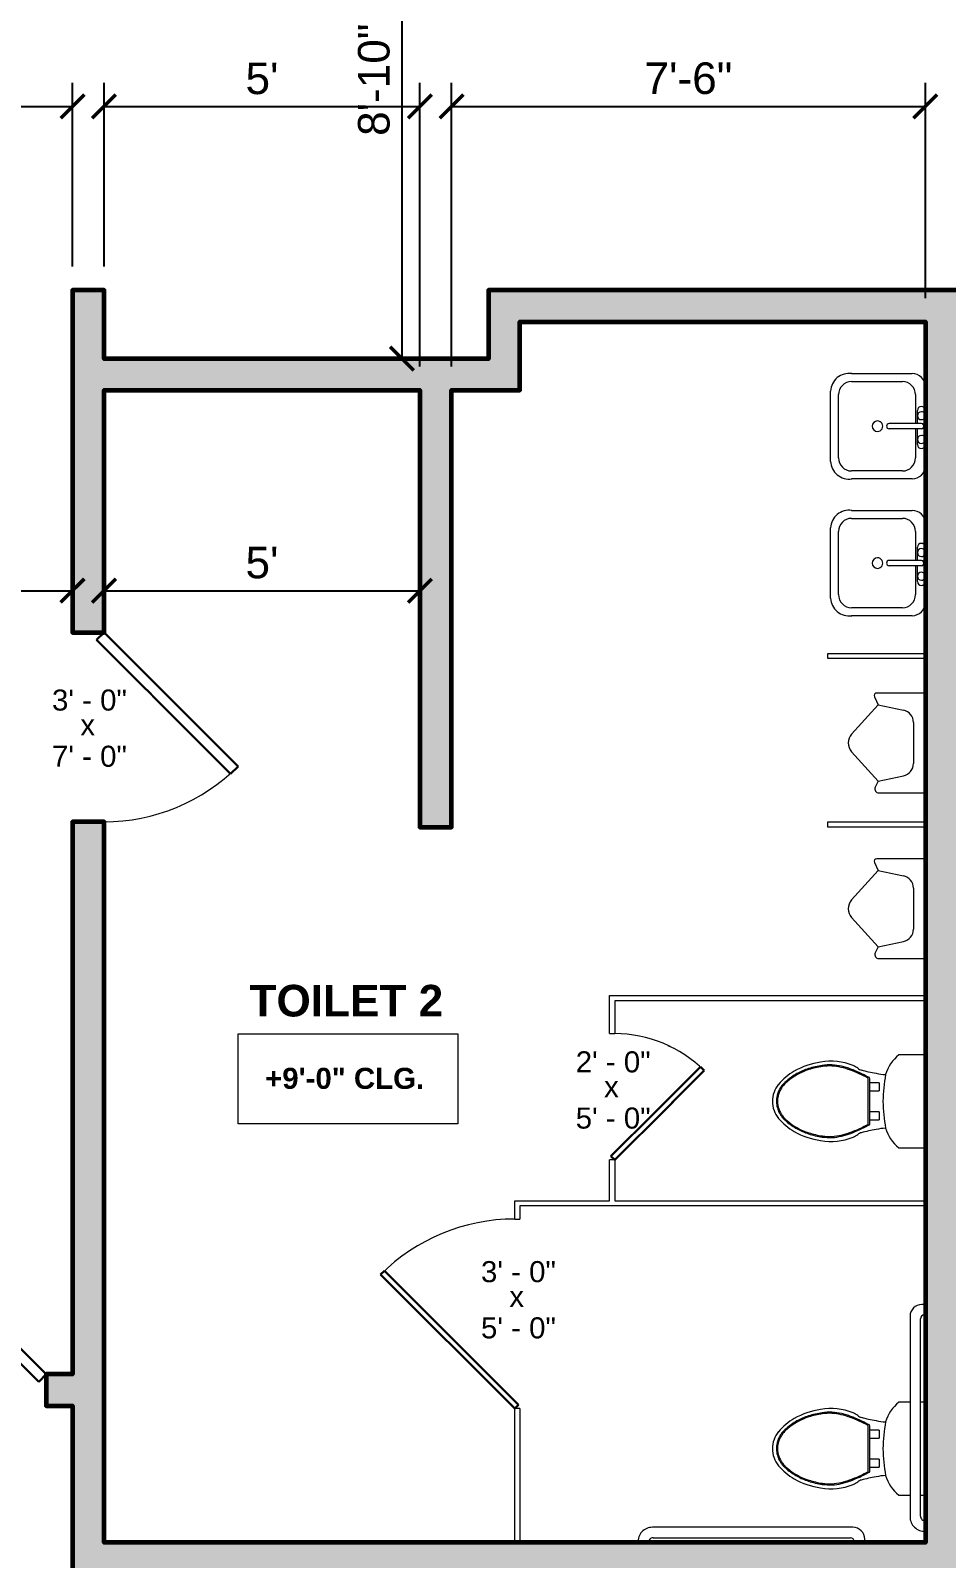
# Model space of a CAD drawing. Header units: inches. Extents: x -2078 to 106214, y -964 to 6385.
# Drawn here: x 44692.4 to 44866.4, y 4031.5 to 4321.9 of the extents above; entities that cross this region are included whole.
import ezdxf

# ---------------------------------------------------------------- set-up
doc = ezdxf.new("R2010")
doc.units = ezdxf.units.IN
doc.header["$MEASUREMENT"] = 0
for name, color, linetype, lineweight in [('A-ANNO', 2, 'Continuous', 5), ('A-ANNO-DIMS', 1, 'Continuous', 9), ('A-DETL-THIN', 151, 'Continuous', 9), ('A-DOOR', 1, 'Continuous', 18), ('A-FIXT', 150, 'Continuous', 9), ('A-WALL', 3, 'Continuous', 40)]:
    doc.layers.add(name, color=color, linetype=linetype, lineweight=lineweight)
doc.layers.add('A-HATCH', color=9, linetype='Continuous')
doc.styles.add('Arial_1', font='arial.ttf', dxfattribs={"height": 0.0625})
doc.styles.add('Arial_3', font='arial.ttf', dxfattribs={"height": 0.125})
doc.styles.add('Arial_B', font='arialbd.ttf', dxfattribs={"height": 4.5})
doc.styles.add('Arial_B_1', font='arialbd.ttf', dxfattribs={"height": 3})
doc.styles.add('JC', font='arial.ttf', dxfattribs={"height": 0.125})
doc.dimstyles.new('JC-DIMS', dxfattribs={"dimtxt": 0.125, "dimasz": 0.09375, "dimexe": 0.09375, "dimexo": 0.09375, "dimgap": 0.046875, "dimtad": 1, "dimdec": 1, "dimzin": 0, "dimdsep": 46, "dimlunit": 4, "dimtxsty": 'JC', "dimblk": 'ARCHTICK', "dimcen": 0.09, "dimclrd": 1, "dimclre": 1, "dimclrt": 256, "dimadec": 0, "dimazin": 0, "dimtfac": 1, "dimtdec": 1, "dimtofl": 0, "dimtmove": 1, "dimatfit": 3, "dimfxl": 1, "dimtolj": 1, "dimtzin": 0, "dimarcsym": 0})

# ---------------------------------------------------------------- blocks, each defined once
blk = doc.blocks.new('JC_DOOR_SINGLE PANEL - SINGLE DOOR-1469631-1-1st Floor - Athletic Pavilion')
at = {"layer": 'A-DOOR', "lineweight": 30}
for p, q in [((-7.46, 28.46), (-8.87, 27.04)), ((-8.87, 27.04), (16.59, 1.59)), ((18, 3), (-7.46, 28.46)), ((16.59, 1.59), (18, 3))]:
    blk.add_line(p, q, dxfattribs=at)
at = {"layer": 'A-DOOR', "lineweight": 9}
blk.add_arc((18, 3), 36, 135, 180, dxfattribs=at)
blk = doc.blocks.new('JC_DOOR_SINGLE PANEL - SINGLE DOOR-1470780-1-1st Floor - Athletic Pavilion')
at = {"layer": 'A-DOOR', "lineweight": 30}
for p, q in [((-8.87, -27.04), (16.59, -1.59)), ((16.59, -1.59), (18, -3)), ((18, -3), (-7.46, -28.46)), ((-7.46, -28.46), (-8.87, -27.04))]:
    blk.add_line(p, q, dxfattribs=at)
at = {"layer": 'A-DOOR', "lineweight": 9}
blk.add_arc((18, -3), 36, 180, 225, dxfattribs=at)
blk = doc.blocks.new('BEST_Toilet-Floor_Mount-KOHLER-Cimarron-K-5310 - Not A Type-See Type Catalog-V4-1-1st Floor - Athletic Pavilion')
at = {"layer": 'A-FIXT'}
for p, q in [((8.81, -1), (-8.81, -1)), ((-8.81, -1), (-8.81, -1.85)), ((8.81, -1.85), (8.81, -1)), ((-8.81, -3.85), (-8.81, -5.97)), ((8.81, -5.97), (8.81, -3.85)), ((4.25, -11.48), (-4.3, -11.48)), ((-3.52, -9.7), (-1.99, -9.7)), ((-3.52, -9.7), (-3.52, -11.48)), ((-1.99, -11.48), (-1.99, -9.7)), ((1.99, -9.7), (3.52, -9.7)), ((1.99, -9.7), (1.99, -11.48)), ((3.52, -11.48), (3.52, -9.7)), ((4.25, -11.78), (-4.3, -11.78))]:
    blk.add_line(p, q, dxfattribs=at)
for centre, radius, start, end in [((-3.19, -1.64), 7.1, 217.5906, 254.5518), ((-23.44, -6.86), 18.43, 349.205, 354.9347), ((0.79, 24.01), 33.02, 259.7563, 268.6223), ((-0.79, 24.01), 33.02, 271.3777, 280.2437), ((3.19, -1.64), 7.1, 285.4482, 322.4094), ((23.44, -6.86), 18.43, 185.0653, 190.795), ((-51.02, -1.6), 46.51, 345.6648, 349.205), ((-4.3, -11.77), 0.299, 90, 175.6962), ((4.25, -11.77), 0.299, 4.3025, 90), ((51.02, -1.6), 46.51, 190.795, 194.3352), ((-3.34, -16.09), 3.75, 141.6816, 157.4214), ((-7.65, -12.68), 1.75, 321.6816, 345.6648), ((7.65, -12.68), 1.75, 194.3352, 218.3184), ((3.34, -16.09), 3.75, 22.5786, 38.3184), ((3.26, -18.83), 10.9, 157.4214, 190.5786), ((-3.26, -18.83), 10.9, 349.4214, 22.5786), ((6.84, -18.72), 14.45, 188.417, 209.583), ((-6.84, -18.72), 14.45, 330.417, 351.583), ((3.58, -20.57), 10.69, 209.583, 230.417), ((-3.58, -20.57), 10.69, 309.583, 330.417), ((0.06, -24.83), 5.17, 230.417, 269.359), ((-0.06, -24.83), 5.17, 270.641, 309.583)]:
    blk.add_arc(centre, radius, start, end, dxfattribs=at)
for centre, major_axis, ratio, start_param, end_param in [((14.76, -22.69), (-6.72, 21.01), 0.99726, 0.748253, 0.914402), ((-4.29, -11.92), (-0.144, 0), 0.998055, 4.719691, 5.772222), ((4.25, -11.92), (0.144, 0), 0.99807, 0.508647, 1.561187), ((-14.8, -22.7), (5.52, 21.36), 0.996876, 5.312572, 5.478562), ((2.53, -19.12), (-5.56, 7.41), 0.998758, 0.685563, 1.075947), ((10.53, -21.15), (-5.73, 16.58), 0.997479, 0.891055, 0.994325), ((-10.58, -21.15), (5.42, 16.69), 0.997344, 5.270344, 5.373801), ((-2.58, -19.12), (5.48, 7.47), 0.998725, 5.196526, 5.58692), ((10.16, -17.99), (-7.42, 15.32), 0.996871, 1.268614, 1.423842), ((5.05, -19.56), (-6.32, 9.77), 0.999003, 1.302763, 1.707421), ((-5.1, -19.56), (6.48, 9.66), 0.999368, 4.593631, 4.996279), ((-10.22, -17.99), (7.53, 15.27), 0.997058, 4.86643, 5.021783), ((5.41, -19.26), (-8.84, 8.28), 0.998783, 1.463765, 1.511024), ((-5.46, -19.26), (8.86, 8.26), 0.998854, 4.77451, 4.823535)]:
    blk.add_ellipse(centre, major_axis=major_axis, ratio=ratio, start_param=start_param, end_param=end_param, dxfattribs=at)
for points in [[(-4.59, -11.75), (-4.9, -12.29), (-5.45, -13.39), (-5.92, -14.53), (-6.13, -15.11)], [(6.08, -15.1), (5.87, -14.53), (5.4, -13.39), (4.85, -12.29), (4.54, -11.75)], [(-6.66, -16.86), (-6.81, -17.46), (-6.98, -18.68), (-6.92, -19.92), (-6.82, -20.53)], [(-6.13, -15.11), (-6.23, -15.4), (-6.42, -15.97), (-6.59, -16.56), (-6.66, -16.86)], [(6.61, -16.86), (6.54, -16.56), (6.37, -15.97), (6.18, -15.39), (6.08, -15.1)], [(6.78, -20.53), (6.87, -19.92), (6.93, -18.68), (6.76, -17.46), (6.61, -16.86)], [(-6.82, -20.53), (-6.76, -20.97), (-6.59, -21.84), (-6.36, -22.7), (-6.22, -23.13)], [(-6.22, -23.13), (-5.98, -23.89), (-5.35, -25.36), (-4.43, -26.68), (-3.91, -27.28)], [(3.87, -27.26), (4.39, -26.66), (5.3, -25.35), (5.93, -23.89), (6.17, -23.13)], [(6.17, -23.13), (6.31, -22.7), (6.54, -21.84), (6.71, -20.97), (6.78, -20.53)], [(-3.91, -27.28), (-3.84, -27.35), (-3.72, -27.5), (-3.59, -27.64), (-3.52, -27.71)]]:
    blk.add_open_spline(points, degree=3, dxfattribs=at)
for points, knots in [([(-3.51, -27.71), (-3.33, -27.9), (-2.95, -28.25), (-2.07, -28.82), (-0.94, -29.2), (0.37, -29.25), (1.33, -29.05), (2.06, -28.75), (2.57, -28.47), (3.05, -28.12), (3.33, -27.86), (3.47, -27.71)], [0, 0, 0, 0, 0.1, 0.2, 0.4, 0.55, 0.7, 0.775, 0.85, 0.925, 1, 1, 1, 1]), ([(-3.37, -27.58), (-3.2, -27.76), (-2.83, -28.09), (-2.19, -28.5), (-1.5, -28.79), (-0.53, -29.04), (0.73, -29.04), (1.93, -28.63), (2.78, -28.09), (3.15, -27.76), (3.32, -27.58)], [0, 0, 0, 0, 0.1, 0.2, 0.3, 0.4, 0.6, 0.8, 0.9, 1, 1, 1, 1]), ([(3.47, -27.71), (3.53, -27.64), (3.67, -27.49), (3.8, -27.34), (3.87, -27.26)], [-1.50814179, -1.50814179, -1.50814179, -1.50814179, -1.48416303, -1.45965057, -1.45965057, -1.45965057, -1.45965057])]:
    blk.add_open_spline(points, degree=3, knots=knots, dxfattribs=at)
blk = doc.blocks.new('BEST_Toilet-Floor_Mount-KOHLER-Cimarron-K-5310 - Not A Type-See Type Catalog-V2-1-1st Floor - Athletic Pavilion')
at = {"layer": 'A-FIXT'}
for p, q in [((8.81, -1), (-8.81, -1)), ((-8.81, -1), (-8.81, -5.97)), ((8.81, -5.97), (8.81, -1)), ((4.25, -11.48), (-4.3, -11.48)), ((-3.52, -9.7), (-1.99, -9.7)), ((-3.52, -9.7), (-3.52, -11.48)), ((-1.99, -11.48), (-1.99, -9.7)), ((1.99, -9.7), (3.52, -9.7)), ((1.99, -9.7), (1.99, -11.48)), ((3.52, -11.48), (3.52, -9.7)), ((4.25, -11.78), (-4.3, -11.78))]:
    blk.add_line(p, q, dxfattribs=at)
for centre, radius, start, end in [((-3.19, -1.64), 7.1, 217.5906, 254.5518), ((-23.44, -6.86), 18.43, 349.205, 354.9347), ((0.79, 24.01), 33.02, 259.7563, 268.6223), ((-0.79, 24.01), 33.02, 271.3777, 280.2437), ((3.19, -1.64), 7.1, 285.4482, 322.4094), ((23.44, -6.86), 18.43, 185.0653, 190.795), ((-51.02, -1.6), 46.51, 345.6648, 349.205), ((-4.3, -11.77), 0.299, 90, 175.6962), ((4.25, -11.77), 0.299, 4.3025, 90), ((51.02, -1.6), 46.51, 190.795, 194.3352), ((-3.34, -16.09), 3.75, 141.6816, 157.4214), ((-7.65, -12.68), 1.75, 321.6816, 345.6648), ((7.65, -12.68), 1.75, 194.3352, 218.3184), ((3.34, -16.09), 3.75, 22.5786, 38.3184), ((3.26, -18.83), 10.9, 157.4214, 190.5786), ((-3.26, -18.83), 10.9, 349.4214, 22.5786), ((6.84, -18.72), 14.45, 188.417, 209.583), ((-6.84, -18.72), 14.45, 330.417, 351.583), ((3.58, -20.57), 10.69, 209.583, 230.417), ((-3.58, -20.57), 10.69, 309.583, 330.417), ((0.06, -24.83), 5.17, 230.417, 269.359), ((-0.06, -24.83), 5.17, 270.641, 309.583)]:
    blk.add_arc(centre, radius, start, end, dxfattribs=at)
for centre, major_axis, ratio, start_param, end_param in [((14.76, -22.69), (-6.72, 21.01), 0.99726, 0.748253, 0.914402), ((-4.29, -11.92), (-0.144, 0), 0.998055, 4.719691, 5.772222), ((4.25, -11.92), (0.144, 0), 0.99807, 0.508647, 1.561187), ((-14.8, -22.7), (5.52, 21.36), 0.996876, 5.312572, 5.478562), ((2.53, -19.12), (-5.56, 7.41), 0.998758, 0.685563, 1.075947), ((10.53, -21.15), (-5.73, 16.58), 0.997479, 0.891055, 0.994325), ((-10.58, -21.15), (5.42, 16.69), 0.997344, 5.270344, 5.373801), ((-2.58, -19.12), (5.48, 7.47), 0.998725, 5.196526, 5.58692), ((10.16, -17.99), (-7.42, 15.32), 0.996871, 1.268614, 1.423842), ((5.05, -19.56), (-6.32, 9.77), 0.999003, 1.302763, 1.707421), ((-5.1, -19.56), (6.48, 9.66), 0.999368, 4.593631, 4.996279), ((-10.22, -17.99), (7.53, 15.27), 0.997058, 4.86643, 5.021783), ((5.41, -19.26), (-8.84, 8.28), 0.998783, 1.463765, 1.511024), ((-5.46, -19.26), (8.86, 8.26), 0.998854, 4.77451, 4.823535)]:
    blk.add_ellipse(centre, major_axis=major_axis, ratio=ratio, start_param=start_param, end_param=end_param, dxfattribs=at)
for points in [[(-4.59, -11.75), (-4.9, -12.29), (-5.45, -13.39), (-5.92, -14.53), (-6.13, -15.11)], [(6.08, -15.1), (5.87, -14.53), (5.4, -13.39), (4.85, -12.29), (4.54, -11.75)], [(-6.66, -16.86), (-6.81, -17.46), (-6.98, -18.68), (-6.92, -19.92), (-6.82, -20.53)], [(-6.13, -15.11), (-6.23, -15.4), (-6.42, -15.97), (-6.59, -16.56), (-6.66, -16.86)], [(6.61, -16.86), (6.54, -16.56), (6.37, -15.97), (6.18, -15.39), (6.08, -15.1)], [(6.78, -20.53), (6.87, -19.92), (6.93, -18.68), (6.76, -17.46), (6.61, -16.86)], [(-6.82, -20.53), (-6.76, -20.97), (-6.59, -21.84), (-6.36, -22.7), (-6.22, -23.13)], [(-6.22, -23.13), (-5.98, -23.89), (-5.35, -25.36), (-4.43, -26.68), (-3.91, -27.28)], [(3.87, -27.26), (4.39, -26.66), (5.3, -25.35), (5.93, -23.89), (6.17, -23.13)], [(6.17, -23.13), (6.31, -22.7), (6.54, -21.84), (6.71, -20.97), (6.78, -20.53)], [(-3.91, -27.28), (-3.84, -27.35), (-3.72, -27.5), (-3.59, -27.64), (-3.52, -27.71)]]:
    blk.add_open_spline(points, degree=3, dxfattribs=at)
for points, knots in [([(-3.51, -27.71), (-3.33, -27.9), (-2.95, -28.25), (-2.07, -28.82), (-0.94, -29.2), (0.37, -29.25), (1.33, -29.05), (2.06, -28.75), (2.57, -28.47), (3.05, -28.12), (3.33, -27.86), (3.47, -27.71)], [0, 0, 0, 0, 0.1, 0.2, 0.4, 0.55, 0.7, 0.775, 0.85, 0.925, 1, 1, 1, 1]), ([(-3.37, -27.58), (-3.2, -27.76), (-2.83, -28.09), (-2.19, -28.5), (-1.5, -28.79), (-0.53, -29.04), (0.73, -29.04), (1.93, -28.63), (2.78, -28.09), (3.15, -27.76), (3.32, -27.58)], [0, 0, 0, 0, 0.1, 0.2, 0.3, 0.4, 0.6, 0.8, 0.9, 1, 1, 1, 1]), ([(3.47, -27.71), (3.53, -27.64), (3.67, -27.49), (3.8, -27.34), (3.87, -27.26)], [-1.50814179, -1.50814179, -1.50814179, -1.50814179, -1.48416303, -1.45965057, -1.45965057, -1.45965057, -1.45965057])]:
    blk.add_open_spline(points, degree=3, knots=knots, dxfattribs=at)
blk = doc.blocks.new('JC_SINGLE DOOR-NO TRIM - SINGLE DOOR 2-1536177-1-1st Floor - Athletic Pavilion')
at = {"layer": 'A-DOOR', "lineweight": 30}
for p, q in [((-8.16, -25.25), (17.29, 0.21)), ((17.29, 0.21), (18, -0.5)), ((18, -0.5), (-7.46, -25.96)), ((-7.46, -25.96), (-8.16, -25.25))]:
    blk.add_line(p, q, dxfattribs=at)
at = {"layer": 'A-DOOR', "lineweight": 9}
blk.add_arc((18, -0.5), 36, 180, 225, dxfattribs=at)
blk = doc.blocks.new('JC_SINGLE DOOR-NO TRIM - SINGLE DOOR 2-1479172-1-1st Floor - Athletic Pavilion')
at = {"layer": 'A-DOOR', "lineweight": 30}
for p, q in [((-4.97, 17.47), (-5.68, 16.76)), ((12, 0.5), (-4.97, 17.47)), ((-5.68, 16.76), (11.29, -0.21)), ((11.29, -0.21), (12, 0.5))]:
    blk.add_line(p, q, dxfattribs=at)
at = {"layer": 'A-DOOR', "lineweight": 9}
blk.add_arc((12, 0.5), 24, 135, 180, dxfattribs=at)
blk = doc.blocks.new('Sink Vanity-Square - 20_ x 18_-1553100-1-1st Floor - Athletic Pavilion')
at = {"layer": 'A-FIXT'}
for p, q in [((-6.06, 10.91), (7.3, 10.91)), ((-5.38, 9.41), (6.62, 9.41)), ((-9.38, -4.59), (-9.38, 6.91)), ((-7.88, -2.72), (-7.88, 6.91)), ((9.12, 6.91), (9.12, -2.72)), ((10.62, 6.91), (10.62, -4.59)), ((0.12, -6.33), (0.12, -0.22)), ((1.12, -6.33), (1.12, -0.22)), ((0.12, -5.22), (-5.38, -5.22)), ((-2.88, -5.59), (0.12, -5.59)), ((6.62, -5.22), (1.12, -5.22)), ((1.12, -5.59), (3.62, -5.59))]:
    blk.add_line(p, q, dxfattribs=at)
for centre, radius, start, end in [((-5.91, 7.4), 3.51, 92.4502, 188.1497), ((-5.38, 6.91), 2.5, 90, 180), ((6.62, 6.91), 2.5, 360, 90), ((7.15, 7.4), 3.51, 351.8503, 87.5498), ((0.62, 2), 1, 360, 180), ((0.62, 2), 1, 180, 0), ((0.62, -0.22), 0.5, 360, 180), ((-5.38, -2.72), 2.5, 180, 270), ((6.62, -2.72), 2.5, 270, 360), ((-6.88, -4.59), 2.5, 180, 270), ((-2.88, -6.34), 0.75, 90, 270), ((-1.88, -6.34), 0.75, 360, 180), ((2.62, -6.34), 0.75, 0, 180), ((3.62, -6.34), 0.75, 270, 90), ((8.12, -4.59), 2.5, 270, 0), ((-1.88, -6.34), 0.75, 180, 0), ((0.62, -6.33), 0.5, 180, 0), ((2.62, -6.34), 0.75, 180, 0)]:
    blk.add_arc(centre, radius, start, end, dxfattribs=at)
blk = doc.blocks.new('_ArchTick')
at = {"color": 0, "linetype": 'ByBlock', "const_width": 0.15}
blk.add_lwpolyline([(-0.5, -0.5), (0.5, 0.5)], dxfattribs=at)
blk = doc.blocks.new('*D2160')
at = {"layer": 'A-ANNO-DIMS', "color": 1, "lineweight": -2, "transparency": 16777216}
for p, q in [((44764.12, 4365.53), (44758.46, 4365.53)), ((44762.96, 4365.53), (44762.96, 4259.51)), ((44764.12, 4259.51), (44758.46, 4259.51))]:
    blk.add_line(p, q, dxfattribs=at)
at = {"layer": 'Defpoints', "color": 0, "transparency": 16777216}
for p in [(44768.62, 4365.53), (44762.96, 4259.51), (44768.62, 4259.51)]:
    blk.add_point(p, dxfattribs=at)
at = {"layer": 'A-ANNO-DIMS', "color": 1, "lineweight": -2, "transparency": 16777216, "xscale": 4.5, "yscale": 4.5, "zscale": 4.5}
for p, rotation in [((44762.96, 4365.53), 90), ((44762.96, 4259.51), 270)]:
    blk.add_blockref('_ArchTick', p, dxfattribs=dict(at, rotation=rotation))
at = {"layer": 'A-ANNO-DIMS', "color": 2, "transparency": 16777216, "insert": (44757.65, 4312.52), "char_height": 6, "width": 0.4874, "attachment_point": 5, "rotation": 90, "style": 'JC'}
blk.add_mtext('\\A1;8\'-10"', dxfattribs=at)
blk = doc.blocks.new('*D2204')
at = {"layer": 'A-ANNO-DIMS', "color": 1, "lineweight": -2, "transparency": 16777216}
for p, q in [((44638.38, 4216.58), (44638.38, 4210.92)), ((44700.38, 4216.58), (44700.38, 4210.92)), ((44638.38, 4215.42), (44700.38, 4215.42))]:
    blk.add_line(p, q, dxfattribs=at)
at = {"layer": 'Defpoints', "color": 0, "transparency": 16777216}
for p in [(44638.38, 4221.08), (44700.38, 4221.08), (44700.38, 4215.42)]:
    blk.add_point(p, dxfattribs=at)
at = {"layer": 'A-ANNO-DIMS', "color": 1, "lineweight": -2, "transparency": 16777216, "xscale": 4.5, "yscale": 4.5, "zscale": 4.5, "rotation": 180}
blk.add_blockref('_ArchTick', (44638.38, 4215.42), dxfattribs=at)
at = {"layer": 'A-ANNO-DIMS', "color": 1, "lineweight": -2, "transparency": 16777216, "xscale": 4.5, "yscale": 4.5, "zscale": 4.5}
blk.add_blockref('_ArchTick', (44700.38, 4215.42), dxfattribs=at)
at = {"layer": 'A-ANNO-DIMS', "color": 2, "transparency": 16777216, "insert": (44669.38, 4220.74), "char_height": 6, "width": 0.4008, "attachment_point": 5, "style": 'JC'}
blk.add_mtext('\\A1;5\'-2"', dxfattribs=at)
blk = doc.blocks.new('*D2106')
at = {"layer": 'A-ANNO-DIMS', "color": 1, "lineweight": -2, "transparency": 16777216}
for p, q in [((44706.38, 4216.58), (44706.38, 4210.92)), ((44766.38, 4216.58), (44766.38, 4210.92)), ((44706.38, 4215.42), (44766.38, 4215.42))]:
    blk.add_line(p, q, dxfattribs=at)
at = {"layer": 'Defpoints', "color": 0, "transparency": 16777216}
for p in [(44706.38, 4221.08), (44766.38, 4221.08), (44766.38, 4215.42)]:
    blk.add_point(p, dxfattribs=at)
at = {"layer": 'A-ANNO-DIMS', "color": 1, "lineweight": -2, "transparency": 16777216, "xscale": 4.5, "yscale": 4.5, "zscale": 4.5, "rotation": 180}
blk.add_blockref('_ArchTick', (44706.38, 4215.42), dxfattribs=at)
at = {"layer": 'A-ANNO-DIMS', "color": 1, "lineweight": -2, "transparency": 16777216, "xscale": 4.5, "yscale": 4.5, "zscale": 4.5}
blk.add_blockref('_ArchTick', (44766.38, 4215.42), dxfattribs=at)
at = {"layer": 'A-ANNO-DIMS', "color": 2, "transparency": 16777216, "insert": (44736.38, 4220.73), "char_height": 6, "width": 0.4008, "attachment_point": 5, "style": 'JC'}
blk.add_mtext("\\A1;5'", dxfattribs=at)
blk = doc.blocks.new('*D2226')
at = {"layer": 'A-ANNO-DIMS', "color": 1, "lineweight": -2, "transparency": 16777216}
for p, q in [((44638.38, 4277.03), (44638.38, 4311.94)), ((44700.38, 4277.03), (44700.38, 4311.94)), ((44638.38, 4307.44), (44700.38, 4307.44))]:
    blk.add_line(p, q, dxfattribs=at)
at = {"layer": 'Defpoints', "color": 0, "transparency": 16777216}
for p in [(44700.38, 4307.44), (44638.38, 4272.53), (44700.38, 4272.53)]:
    blk.add_point(p, dxfattribs=at)
at = {"layer": 'A-ANNO-DIMS', "color": 1, "lineweight": -2, "transparency": 16777216, "xscale": 4.5, "yscale": 4.5, "zscale": 4.5, "rotation": 180}
blk.add_blockref('_ArchTick', (44638.38, 4307.44), dxfattribs=at)
at = {"layer": 'A-ANNO-DIMS', "color": 1, "lineweight": -2, "transparency": 16777216, "xscale": 4.5, "yscale": 4.5, "zscale": 4.5}
blk.add_blockref('_ArchTick', (44700.38, 4307.44), dxfattribs=at)
at = {"layer": 'A-ANNO-DIMS', "color": 2, "transparency": 16777216, "insert": (44669.38, 4312.76), "char_height": 6, "width": 0.4008, "attachment_point": 5, "style": 'JC'}
blk.add_mtext('\\A1;5\'-2"', dxfattribs=at)
blk = doc.blocks.new('*D2228')
at = {"layer": 'A-ANNO-DIMS', "color": 1, "lineweight": -2, "transparency": 16777216}
for p, q in [((44706.38, 4277.03), (44706.38, 4311.94)), ((44766.38, 4258.01), (44766.38, 4311.94)), ((44706.38, 4307.44), (44766.38, 4307.44))]:
    blk.add_line(p, q, dxfattribs=at)
at = {"layer": 'Defpoints', "color": 0, "transparency": 16777216}
for p in [(44766.38, 4307.44), (44706.38, 4272.53), (44766.38, 4253.51)]:
    blk.add_point(p, dxfattribs=at)
at = {"layer": 'A-ANNO-DIMS', "color": 1, "lineweight": -2, "transparency": 16777216, "xscale": 4.5, "yscale": 4.5, "zscale": 4.5, "rotation": 180}
blk.add_blockref('_ArchTick', (44706.38, 4307.44), dxfattribs=at)
at = {"layer": 'A-ANNO-DIMS', "color": 1, "lineweight": -2, "transparency": 16777216, "xscale": 4.5, "yscale": 4.5, "zscale": 4.5}
blk.add_blockref('_ArchTick', (44766.38, 4307.44), dxfattribs=at)
at = {"layer": 'A-ANNO-DIMS', "color": 2, "transparency": 16777216, "insert": (44736.38, 4312.74), "char_height": 6, "width": 0.4008, "attachment_point": 5, "style": 'JC'}
blk.add_mtext("\\A1;5'", dxfattribs=at)
blk = doc.blocks.new('*D2230')
at = {"layer": 'A-ANNO-DIMS', "color": 1, "lineweight": -2, "transparency": 16777216}
for p, q in [((44772.38, 4258.01), (44772.38, 4311.94)), ((44862.38, 4271.03), (44862.38, 4311.94)), ((44772.38, 4307.44), (44862.38, 4307.44))]:
    blk.add_line(p, q, dxfattribs=at)
at = {"layer": 'Defpoints', "color": 0, "transparency": 16777216}
for p in [(44862.38, 4307.44), (44862.38, 4266.53), (44772.38, 4253.51)]:
    blk.add_point(p, dxfattribs=at)
at = {"layer": 'A-ANNO-DIMS', "color": 1, "lineweight": -2, "transparency": 16777216, "xscale": 4.5, "yscale": 4.5, "zscale": 4.5, "rotation": 180}
blk.add_blockref('_ArchTick', (44772.38, 4307.44), dxfattribs=at)
at = {"layer": 'A-ANNO-DIMS', "color": 1, "lineweight": -2, "transparency": 16777216, "xscale": 4.5, "yscale": 4.5, "zscale": 4.5}
blk.add_blockref('_ArchTick', (44862.38, 4307.44), dxfattribs=at)
at = {"layer": 'A-ANNO-DIMS', "color": 2, "transparency": 16777216, "insert": (44817.38, 4312.76), "char_height": 6, "width": 0.4008, "attachment_point": 5, "style": 'JC'}
blk.add_mtext('\\A1;7\'-6"', dxfattribs=at)
blk = doc.blocks.new('JC- existing door Tag_quad - JC- existing door Tag_quad-839775-1-1st Floor - Athletic Pavilion')
at = {"layer": 'A-ANNO', "insert": (-0.0234, 0.0378), "char_height": 0.0625, "width": 0.0505, "attachment_point": 1, "style": 'Arial_3', "bg_fill": 3, "box_fill_scale": 1.25, "bg_fill_color": 256, "bg_fill_true_color": 13158600, "bg_fill_transparency": 0}
blk.add_mtext('x', dxfattribs=at)

msp = doc.modelspace()

# ---------------------------------------------------------------- linework, layer by layer
at = {"layer": 'A-ANNO', "flags": 128}
msp.add_lwpolyline([(44731.849, 4131.216), (44773.585, 4131.216), (44773.585, 4114.147), (44731.849, 4114.147)], close=True, dxfattribs=at)
at = {"layer": 'A-DETL-THIN'}
for p, q in [((44843.879, 4203.506), (44862.379, 4203.506)), ((44843.879, 4202.506), (44843.879, 4203.506)), ((44862.379, 4202.506), (44843.879, 4202.506)), ((44843.879, 4171.506), (44862.379, 4171.506)), ((44843.879, 4170.506), (44843.879, 4171.506)), ((44862.379, 4170.506), (44843.879, 4170.506)), ((44802.379, 4138.506), (44862.379, 4138.506)), ((44802.379, 4131.256), (44802.379, 4138.506)), ((44862.379, 4137.506), (44803.379, 4137.506)), ((44803.379, 4137.506), (44803.379, 4131.256)), ((44802.379, 4131.256), (44803.379, 4131.256)), ((44802.379, 4099.506), (44802.379, 4107.256)), ((44803.379, 4107.256), (44802.379, 4107.256)), ((44803.379, 4107.256), (44803.379, 4099.506)), ((44784.379, 4099.506), (44802.379, 4099.506)), ((44784.379, 4096.019), (44784.379, 4099.506)), ((44803.379, 4099.506), (44862.379, 4099.506)), ((44862.379, 4098.506), (44785.379, 4098.506)), ((44785.379, 4098.506), (44785.379, 4096.019)), ((44784.379, 4096.019), (44785.379, 4096.019)), ((44862.379, 4079.795), (44861.722, 4079.795)), ((44862.379, 4077.795), (44862.379, 4079.795)), ((44859.464, 4077.537), (44859.464, 4039.456)), ((44861.464, 4039.574), (44861.464, 4077.078)), ((44862.181, 4077.795), (44862.379, 4077.795)), ((44784.379, 4034.533), (44784.379, 4060.019)), ((44785.379, 4060.019), (44784.379, 4060.019)), ((44785.379, 4060.019), (44785.379, 4034.533)), ((44862.379, 4036.711), (44862.379, 4038.708)), ((44848.614, 4037.448), (44810.534, 4037.448)), ((44807.789, 4034.533), (44809.785, 4034.533)), ((44810.651, 4035.448), (44848.155, 4035.448)), ((44848.872, 4034.731), (44848.872, 4034.533)), ((44848.872, 4034.533), (44850.872, 4034.533)), ((44850.872, 4034.533), (44850.872, 4035.19))]:
    msp.add_line(p, q, dxfattribs=at)
for centre, radius, start, end in [((44861.722, 4077.537), 2.258, 90, 180), ((44862.181, 4077.078), 0.717, 90, 180), ((44862.214, 4039.456), 2.75, 180, 273.44633), ((44862.331, 4039.574), 0.868, 180, 273.15617), ((44810.534, 4034.698), 2.75, 90, 183.44633), ((44848.614, 4035.19), 2.258, 0, 90), ((44810.651, 4034.58), 0.868, 90, 183.15617), ((44848.155, 4034.731), 0.717, 0, 90)]:
    msp.add_arc(centre, radius, start, end, dxfattribs=at)
at = {"layer": 'A-FIXT'}
for p, q in [((44852.693, 4195.268), (44853.406, 4193.755)), ((44862.379, 4195.981), (44853.145, 4195.981)), ((44862.379, 4177.009), (44862.379, 4195.981)), ((44853.406, 4193.755), (44848.375, 4188.168)), ((44853.406, 4193.755), (44858.227, 4192.731)), ((44860.117, 4190.396), (44860.117, 4182.594)), ((44848.375, 4184.822), (44853.406, 4179.235)), ((44853.406, 4179.235), (44852.861, 4178.079)), ((44853.406, 4179.235), (44858.227, 4180.26)), ((44853.539, 4177.009), (44862.379, 4177.009)), ((44852.693, 4163.768), (44853.406, 4162.255)), ((44862.379, 4164.481), (44853.145, 4164.481)), ((44862.379, 4145.509), (44862.379, 4164.481)), ((44853.406, 4162.255), (44848.375, 4156.668)), ((44853.406, 4162.255), (44858.227, 4161.231)), ((44860.117, 4158.896), (44860.117, 4151.094)), ((44848.375, 4153.322), (44853.406, 4147.735)), ((44853.406, 4147.735), (44858.227, 4148.76)), ((44853.406, 4147.735), (44852.861, 4146.579)), ((44853.539, 4145.509), (44862.379, 4145.509))]:
    msp.add_line(p, q, dxfattribs=at)
for centre, radius, start, end in [((44853.145, 4195.481), 0.5, 90, 205.22465), ((44857.731, 4190.396), 2.387, 0, 78), ((44850.233, 4186.495), 2.5, 138, 222), ((44857.731, 4182.594), 2.387, 282, 0), ((44853.539, 4177.759), 0.75, 154.77535, 270), ((44853.145, 4163.981), 0.5, 90, 205.22465), ((44857.731, 4158.896), 2.387, 0, 78), ((44850.233, 4154.995), 2.5, 138, 222), ((44857.731, 4151.094), 2.387, 282, 0), ((44853.539, 4146.259), 0.75, 154.77535, 270)]:
    msp.add_arc(centre, radius, start, end, dxfattribs=at)

# ---------------------------------------------------------------- block references
at = {"layer": 'A-DOOR'}
msp.add_blockref('JC_DOOR_SINGLE PANEL - SINGLE DOOR-1469631-1-1st Floor - Athletic Pavilion', (44677.379, 4063.533), dxfattribs=at)
at = {"layer": 'A-FIXT'}
for name, p, rotation in [('Sink Vanity-Square - 20_ x 18_-1553100-1-1st Floor - Athletic Pavilion', (44855.287, 4246.05), 90.00000000000024), ('Sink Vanity-Square - 20_ x 18_-1553100-1-1st Floor - Athletic Pavilion', (44855.287, 4220.05), 90.00000000000024), ('BEST_Toilet-Floor_Mount-KOHLER-Cimarron-K-5310 - Not A Type-See Type Catalog-V2-1-1st Floor - Athletic Pavilion', (44863.316, 4118.388), 269.9999999999997), ('BEST_Toilet-Floor_Mount-KOHLER-Cimarron-K-5310 - Not A Type-See Type Catalog-V4-1-1st Floor - Athletic Pavilion', (44863.316, 4052.388), 269.9999999999997)]:
    msp.add_blockref(name, p, dxfattribs=dict(at, rotation=rotation))

# ---------------------------------------------------------------- texts
at = {"layer": 'A-ANNO', "char_height": 4, "width": 17.978, "attachment_point": 1, "style": 'Arial_1', "bg_fill": 3, "box_fill_scale": 1.25, "bg_fill_color": 256, "bg_fill_true_color": 13158600, "bg_fill_transparency": 0}
for s, insert in [('3\' - 0"', (44696.493, 4196.643)), ('7\' - 0"', (44696.493, 4185.962)), ('2\' - 0"', (44795.966, 4127.893)), ('5\' - 0"', (44795.966, 4117.212)), ('3\' - 0"', (44777.974, 4088.028)), ('5\' - 0"', (44777.974, 4077.347))]:
    msp.add_mtext(s, dxfattribs=dict(at, insert=insert))
at = {"layer": 'A-ANNO', "attachment_point": 1}
for s, insert, char_height, width, style in [('TOILET 2', (44734.013, 4140.522), 6, 45.248, 'Arial_B'), ('+9\'-0" CLG.', (44736.969, 4124.762), 4, 37.976, 'Arial_B_1')]:
    msp.add_mtext(s, dxfattribs=dict(at, insert=insert, char_height=char_height, width=width, style=style))

# ---------------------------------------------------------------- dimensions: what is measured, and where the dimension line sits
at = {"layer": 'A-ANNO-DIMS'}
dim = msp.add_linear_dim(base=(44762.962, 4259.506), p1=(44768.619, 4365.533), p2=(44768.619, 4259.506), angle=90, dimstyle='JC-DIMS', override={"dimclrt": 2}, dxfattribs=at)
dim.commit()
dim.dimension.update_dxf_attribs({"geometry": '*D2160', "text_midpoint": (44757.648, 4312.519)})
for base, p1, p2, picture, middle in [((44700.379, 4307.444), (44638.379, 4272.533), (44700.379, 4272.533), '*D2226', (44669.379, 4312.757)), ((44766.379, 4307.444), (44706.379, 4272.533), (44766.379, 4253.506), '*D2228', (44736.379, 4312.745)), ((44862.379, 4307.444), (44772.379, 4253.506), (44862.379, 4266.533), '*D2230', (44817.379, 4312.757)), ((44700.379, 4215.424), (44638.379, 4221.081), (44700.379, 4221.081), '*D2204', (44669.379, 4220.737)), ((44766.379, 4215.424), (44706.379, 4221.081), (44766.379, 4221.081), '*D2106', (44736.379, 4220.725))]:
    dim = msp.add_linear_dim(base=base, p1=p1, p2=p2, dimstyle='JC-DIMS', override={"dimclrt": 2}, dxfattribs=at)
    dim.commit()
    dim.dimension.update_dxf_attribs({"geometry": picture, "text_midpoint": middle})

# ---------------------------------------------------------------- next in the draw order: block references
at = {"layer": 'A-DOOR'}
for name, p, rotation in [('JC_DOOR_SINGLE PANEL - SINGLE DOOR-1470780-1-1st Floor - Athletic Pavilion', (44703.379, 4189.506), 89.99999999999993), ('JC_SINGLE DOOR-NO TRIM - SINGLE DOOR 2-1479172-1-1st Floor - Athletic Pavilion', (44802.879, 4119.256), 269.9999999999999), ('JC_SINGLE DOOR-NO TRIM - SINGLE DOOR 2-1536177-1-1st Floor - Athletic Pavilion', (44784.879, 4078.019), 270)]:
    msp.add_blockref(name, p, dxfattribs=dict(at, rotation=rotation))

# ---------------------------------------------------------------- next in the draw order: block references
at = {"layer": 'A-ANNO', "xscale": 64, "yscale": 64, "zscale": 64}
for p in [(44703.379, 4189.506), (44802.852, 4120.756), (44784.86, 4080.891)]:
    msp.add_blockref('JC- existing door Tag_quad - JC- existing door Tag_quad-839775-1-1st Floor - Athletic Pavilion', p, dxfattribs=at)

# ---------------------------------------------------------------- next in the draw order: hatches: boundary and pattern name
at = {"layer": 'A-HATCH'}
h = msp.add_hatch(color=256, dxfattribs=at)
h.dxf.hatch_style = 1
h.paths.add_polyline_path([(44870.379, 4198.506), (44911.378, 4198.506), (44911.452, 4204.506), (44870.379, 4204.506), (44870.379, 4266.533), (45031.379, 4266.533), (45031.379, 4262.533), (45038.379, 4262.533), (45038.379, 4272.533), (44779.379, 4272.533), (44779.379, 4259.506), (44706.379, 4259.506), (44706.379, 4272.533), (44700.379, 4272.533), (44700.379, 4207.506), (44706.379, 4207.506), (44706.379, 4253.506), (44766.379, 4253.506), (44766.379, 4170.506), (44772.379, 4170.506), (44772.379, 4253.506), (44785.379, 4253.506), (44785.379, 4266.533), (44862.379, 4266.533), (44862.379, 4195.981), (44862.379, 4177.009), (44862.379, 4164.481), (44862.379, 4145.509), (44862.379, 4034.533), (44706.379, 4034.533), (44706.379, 4171.506), (44700.379, 4171.506), (44700.379, 4066.533), (44695.379, 4066.533), (44695.379, 4060.533), (44700.379, 4060.533), (44700.379, 4028.533), (44972.382, 4028.533), (44972.382, 4023.533), (44978.382, 4023.533), (44978.382, 4028.533), (45038.379, 4028.533), (45038.379, 4226.533), (45031.379, 4226.533), (45031.379, 4204.506), (44955.379, 4204.506), (44955.379, 4198.506), (45031.379, 4198.506), (45031.379, 4034.533), (44870.379, 4034.533), (44870.379, 4085.506), (44911.379, 4085.506), (44911.379, 4091.506), (44870.379, 4091.506), (44870.379, 4127.506), (44911.379, 4127.506), (44911.379, 4134.506), (44870.379, 4134.506)])

# ---------------------------------------------------------------- next in the draw order: linework, layer by layer
at = {"layer": 'A-WALL', "lineweight": 60}
msp.add_lwpolyline([(45038.379, 4272.533), (44779.379, 4272.533), (44779.379, 4259.506), (44706.379, 4259.506), (44706.379, 4272.533), (44700.379, 4272.533), (44700.379, 4207.506), (44706.379, 4207.506), (44706.379, 4253.506), (44766.379, 4253.506), (44766.379, 4170.506), (44772.379, 4170.506), (44772.379, 4253.506), (44785.379, 4253.506), (44785.379, 4266.533), (44862.379, 4266.533), (44862.379, 4195.981), (44862.379, 4177.009), (44862.379, 4164.481), (44862.379, 4145.509), (44862.379, 4034.533), (44706.379, 4034.533), (44706.379, 4171.506), (44700.379, 4171.506), (44700.379, 4066.533), (44695.379, 4066.533), (44695.379, 4060.533), (44700.379, 4060.533), (44700.379, 4028.533)], dxfattribs=at)

doc.saveas('drawing.dxf')
